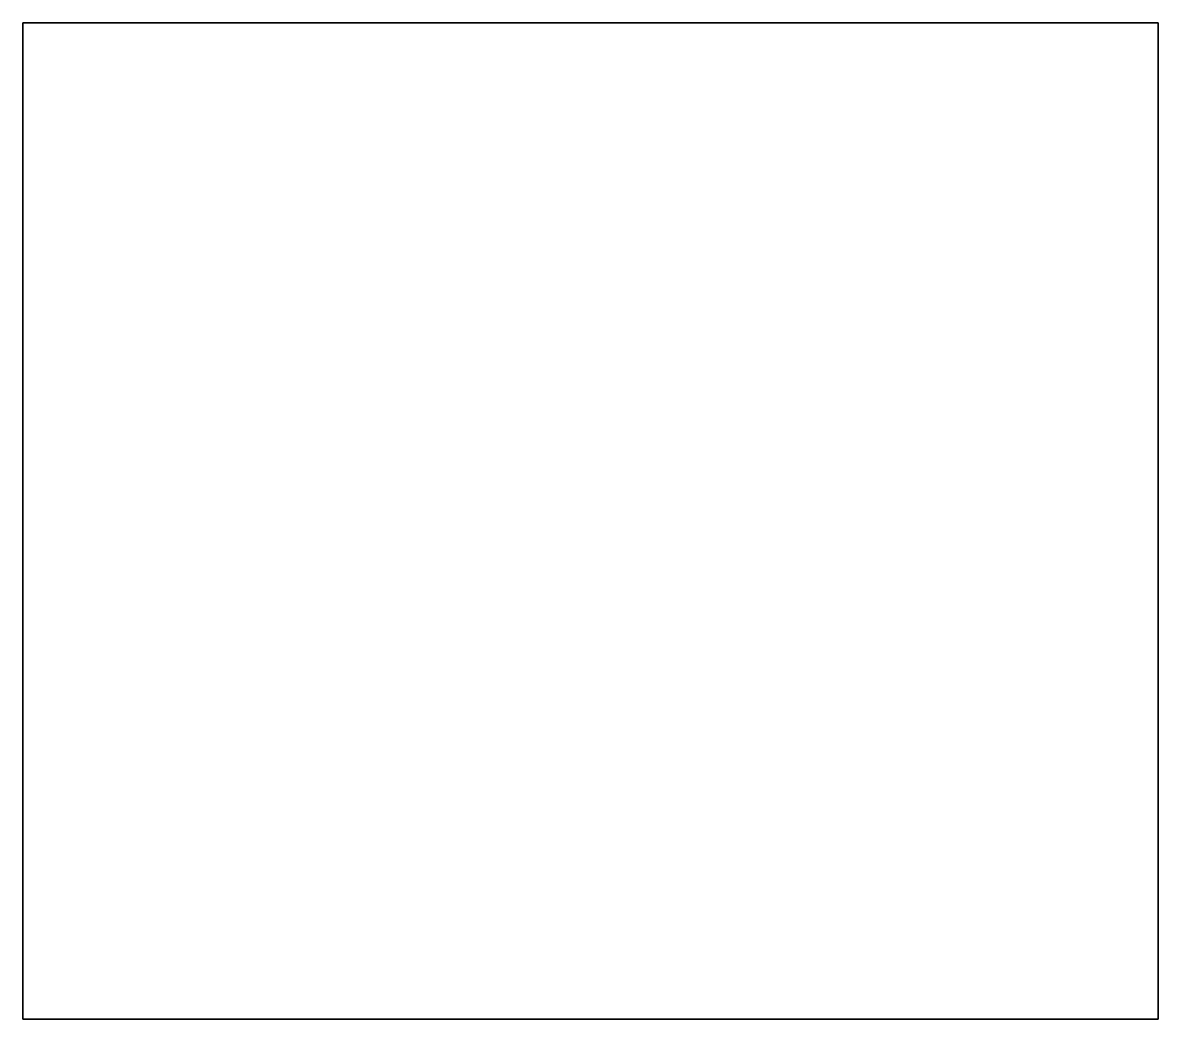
# Model space of a CAD drawing. Extents: x -450 to 450, y -380 to 410.
import ezdxf

# ---------------------------------------------------------------- set-up
doc = ezdxf.new("R2010")
doc.units = 0

msp = doc.modelspace()

# ---------------------------------------------------------------- linework, layer by layer
for points in [[(-450, -380, 400), (450, -380, 400), (450, 410, 400), (-450, 410, 400)], [(-450, -380, -400), (-450, 410, -400), (450, 410, -400), (450, -380, -400)], [(-450, -380, 400), (-450, 410, 400), (-450, 410, -400), (-450, -380, -400)], [(-450, 410, 400), (450, 410, 400), (450, 410, -400), (-450, 410, -400)], [(450, -380, 400), (450, -380, -400), (450, 410, -400), (450, 410, 400)], [(-450, -380, 400), (-450, -380, -400), (450, -380, -400), (450, -380, 400)]]:
    msp.add_3dface(points)

doc.saveas('drawing.dxf')
